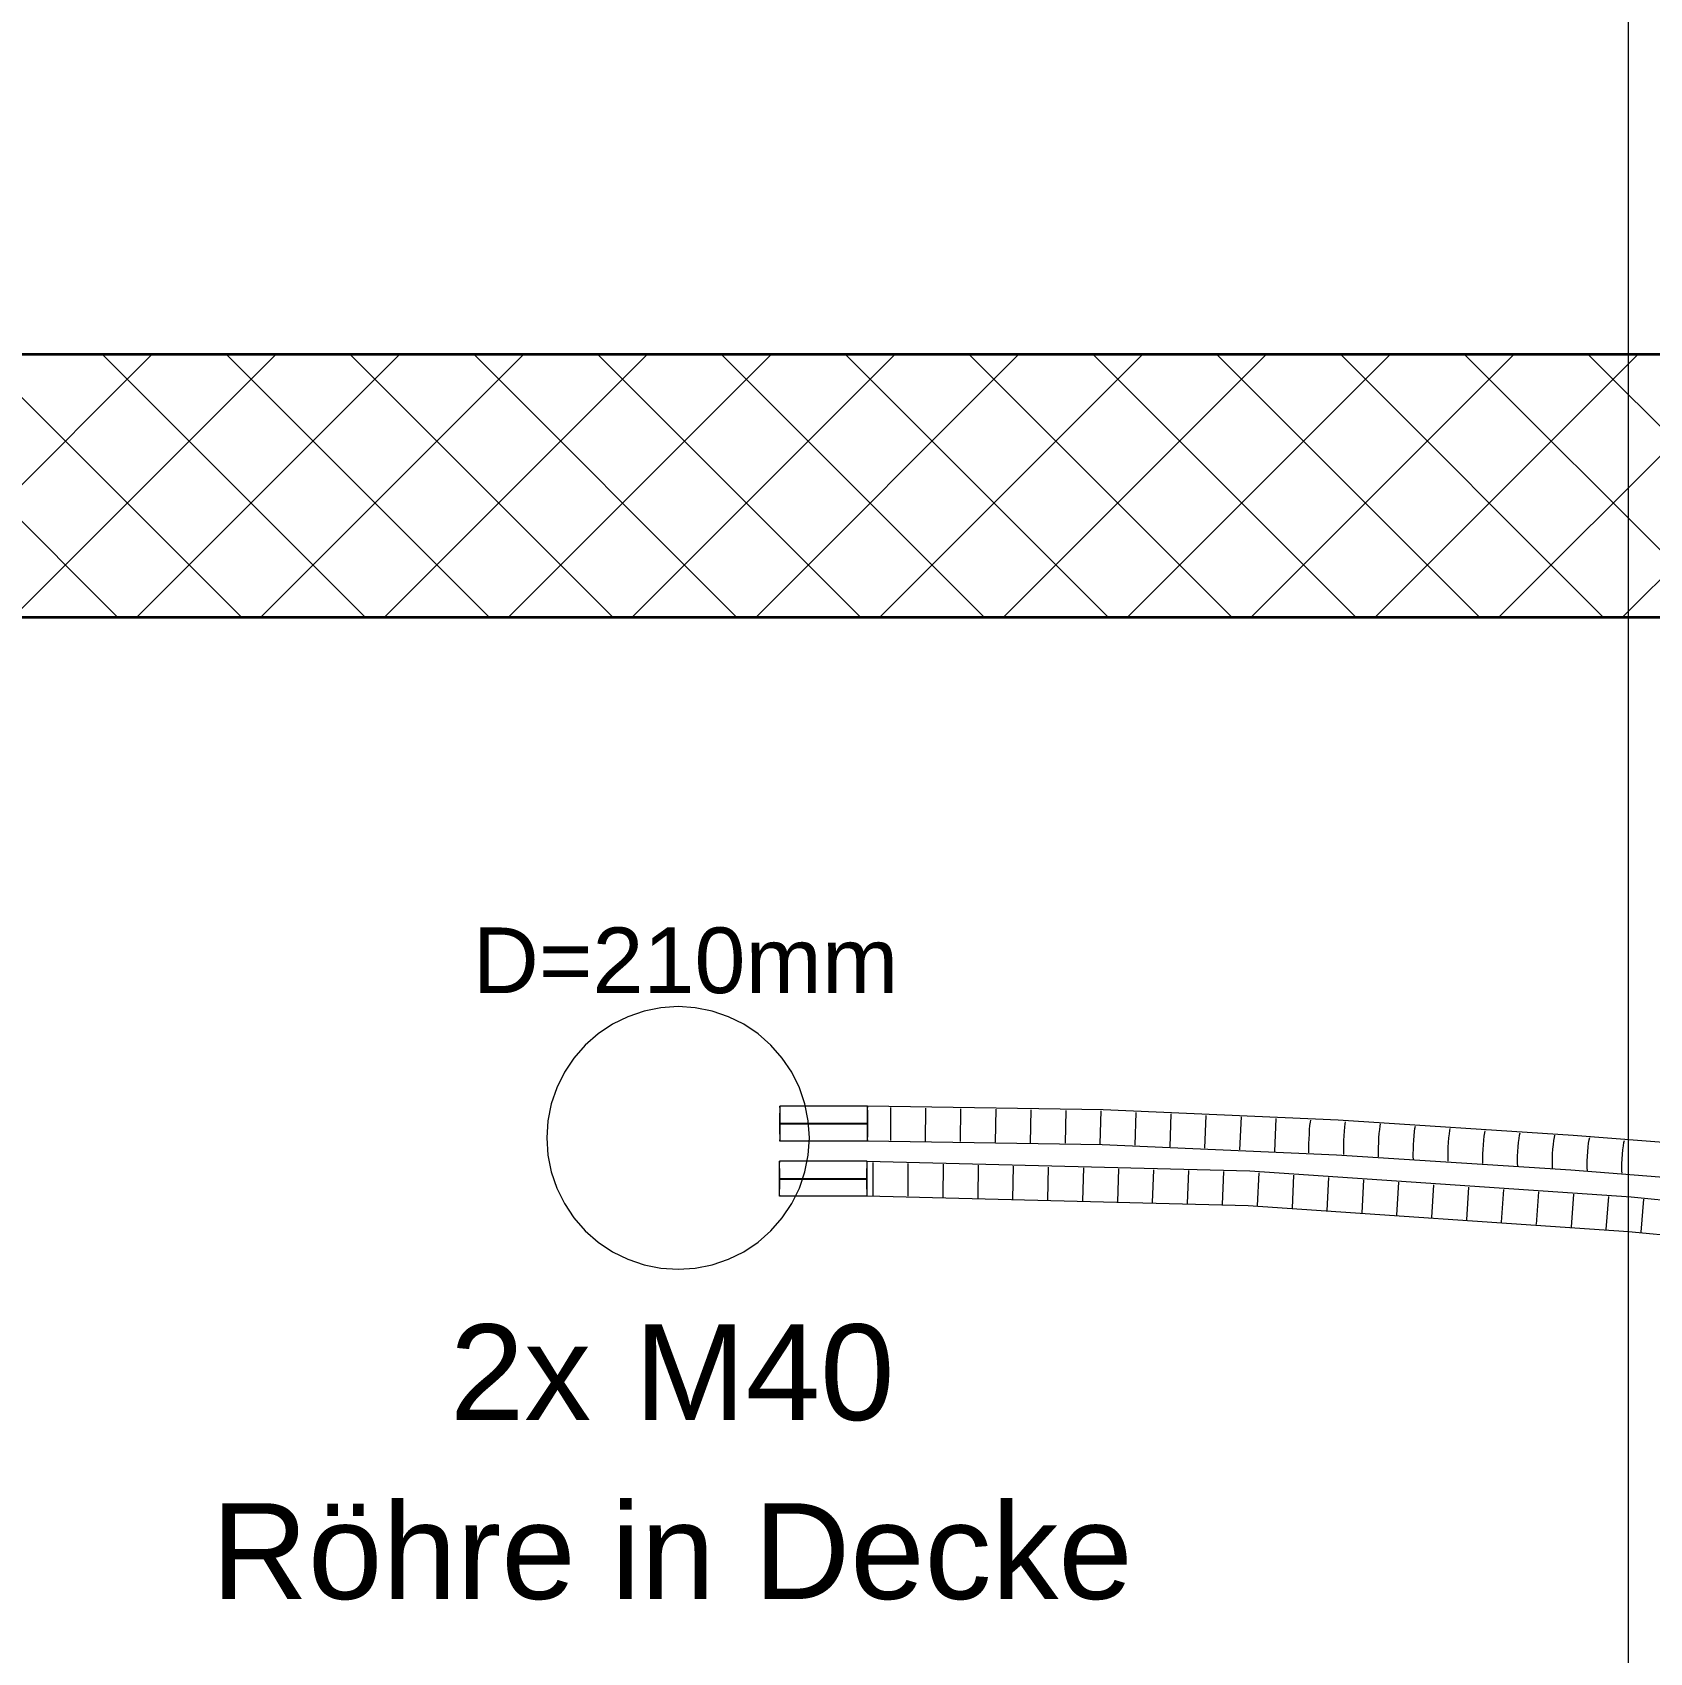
# Model space of a CAD drawing. Extents: x -882 to 613, y -179 to 707.
# Drawn here: x 174.82 to 211.77, y 298.03 to 335.05 of the extents above; entities that cross this region are included whole.
import ezdxf
from ezdxf.lldxf.tags import DXFTag

# ---------------------------------------------------------------- set-up
doc = ezdxf.new("R2010")
doc.units = 0
doc.layers.get('0').update_dxf_attribs({"lineweight": 13})
for name, color, linetype, lineweight in [('A-WALL-____-MCUT', 7, 'Continuous', 35), ('A-WALL-____-PATT', 7, 'Continuous', 35), ('S-GRID-____-OTLN', 7, 'Continuous', 5)]:
    doc.layers.add(name, color=color, linetype=linetype, lineweight=lineweight)
doc.layers.add('EL01_WAN_Röhre', color=7, linetype='Continuous', lineweight=13, true_color=0xff6666)
doc.layers.add('EL01_WAN_Röhre Typ', color=1, linetype='Continuous', lineweight=13, true_color=0xff0000)
doc.styles.get("Standard").update_dxf_attribs({"font": 'arial.ttf'})
tags = doc.linetypes.add('_Rasterlinie_', pattern=[0.375, 0.2, -0.05, 0.075, -0.05]).pattern_tags.tags
tags[10:11] = [DXFTag(74, 4), DXFTag(75, 0), DXFTag(340, '0'), DXFTag(46, 1.0), DXFTag(50, 0.0), DXFTag(44, 0.0), DXFTag(45, 0.0)]
tags[8:9] = [DXFTag(74, 4), DXFTag(75, 0), DXFTag(340, '0'), DXFTag(46, 1.0), DXFTag(50, 0.0), DXFTag(44, 0.0), DXFTag(45, 0.0)]
tags[6:7] = [DXFTag(74, 4), DXFTag(75, 0), DXFTag(340, '0'), DXFTag(46, 1.0), DXFTag(50, 0.0), DXFTag(44, 0.0), DXFTag(45, 0.0)]
tags[4:5] = [DXFTag(74, 4), DXFTag(75, 0), DXFTag(340, '0'), DXFTag(46, 1.0), DXFTag(50, 0.0), DXFTag(44, 0.0), DXFTag(45, 0.0)]
tags = doc.linetypes.add('fein_strichliert', pattern=[4, 1, -2, 1]).pattern_tags.tags
tags[8:9] = [DXFTag(74, 4), DXFTag(75, 0), DXFTag(340, '0'), DXFTag(46, 0.0), DXFTag(50, 0.0), DXFTag(44, 0.0), DXFTag(45, 0.0)]
tags[6:7] = [DXFTag(74, 4), DXFTag(75, 0), DXFTag(340, '0'), DXFTag(46, 0.0), DXFTag(50, 0.0), DXFTag(44, 0.0), DXFTag(45, 0.0)]
tags[4:5] = [DXFTag(74, 4), DXFTag(75, 0), DXFTag(340, '0'), DXFTag(46, 0.0), DXFTag(50, 0.0), DXFTag(44, 0.0), DXFTag(45, 0.0)]
tags = doc.linetypes.add('STRICHPUNKT2', pattern=[12.7, 6.35, -3.175, 0, -3.175]).pattern_tags.tags
tags[10:11] = [DXFTag(74, 4), DXFTag(75, 0), DXFTag(340, '0'), DXFTag(46, 0.0), DXFTag(50, 0.0), DXFTag(44, 0.0), DXFTag(45, 0.0)]
tags[8:9] = [DXFTag(74, 4), DXFTag(75, 0), DXFTag(340, '0'), DXFTag(46, 0.0), DXFTag(50, 0.0), DXFTag(44, 0.0), DXFTag(45, 0.0)]
tags[6:7] = [DXFTag(74, 4), DXFTag(75, 0), DXFTag(340, '0'), DXFTag(46, 0.0), DXFTag(50, 0.0), DXFTag(44, 0.0), DXFTag(45, 0.0)]
tags[4:5] = [DXFTag(74, 4), DXFTag(75, 0), DXFTag(340, '0'), DXFTag(46, 0.0), DXFTag(50, 0.0), DXFTag(44, 0.0), DXFTag(45, 0.0)]

# ---------------------------------------------------------------- blocks, each defined once
blk = doc.blocks.new('Referenz-A0UJ2IESXE', base_point=(-902.382, -164.149))
at = {"layer": 'A-WALL-____-MCUT', "color": 0, "linetype": 'Continuous', "ltscale": 0.35}
for p, q in [((243.788, 327.692), (160.188, 327.692)), ((160.188, 321.692), (391.796, 321.692))]:
    blk.add_line(p, q, dxfattribs=at)
at = {"layer": 'A-WALL-____-PATT', "color": 0, "linetype": 'Continuous', "lineweight": 9, "ltscale": 0.13}
for p, q in [((176.771, 321.692), (170.771, 327.692)), ((171.556, 321.692), (177.556, 327.692)), ((179.6, 321.692), (173.6, 327.692)), ((174.384, 321.692), (180.384, 327.692)), ((182.428, 321.692), (176.428, 327.692)), ((177.213, 321.692), (183.213, 327.692)), ((185.256, 321.692), (179.256, 327.692)), ((180.041, 321.692), (186.041, 327.692)), ((188.085, 321.692), (182.085, 327.692)), ((182.87, 321.692), (188.87, 327.692)), ((190.913, 321.692), (184.913, 327.692)), ((185.698, 321.692), (191.698, 327.692)), ((193.742, 321.692), (187.742, 327.692)), ((188.527, 321.692), (194.527, 327.692)), ((196.57, 321.692), (190.57, 327.692)), ((191.355, 321.692), (197.355, 327.692)), ((199.398, 321.692), (193.398, 327.692)), ((194.183, 321.692), (200.183, 327.692)), ((202.227, 321.692), (196.227, 327.692)), ((197.012, 321.692), (203.012, 327.692)), ((205.055, 321.692), (199.055, 327.692)), ((199.84, 321.692), (205.84, 327.692)), ((207.884, 321.692), (201.884, 327.692)), ((202.669, 321.692), (208.669, 327.692)), ((210.712, 321.692), (204.712, 327.692)), ((205.497, 321.692), (211.497, 327.692)), ((213.541, 321.692), (207.541, 327.692)), ((208.326, 321.692), (214.326, 327.692)), ((216.369, 321.692), (210.369, 327.692)), ((211.154, 321.692), (217.154, 327.692))]:
    blk.add_line(p, q, dxfattribs=at)
at = {"layer": 'S-GRID-____-OTLN', "color": 0, "linetype": '_Rasterlinie_', "ltscale": 0.13}
blk.add_line((211.288, -116.808), (211.288, 660.292), dxfattribs=at)
blk = doc.blocks.new('Flexrohr-A0UJ2IHOXE', base_point=(193.893, 303.879))
at = {"color": 0, "linetype": 'ByBlock', "lineweight": -2, "ltscale": 0.13}
for p, q in [((193.894, 310.223), (193.893, 310.119)), ((193.896, 310.402), (193.894, 310.319)), ((193.894, 310.319), (193.894, 310.223)), ((193.897, 310.466), (193.896, 310.402)), ((193.899, 310.506), (193.897, 310.466)), ((193.901, 310.519), (193.899, 310.506)), ((193.903, 310.506), (193.901, 310.519)), ((199.287, 310.431), (193.901, 310.517)), ((193.904, 310.466), (193.903, 310.506)), ((193.906, 310.402), (193.904, 310.466)), ((193.907, 310.319), (193.906, 310.402)), ((193.908, 310.223), (193.907, 310.319)), ((193.908, 310.119), (193.908, 310.223)), ((194.426, 310.487), (194.424, 309.735)), ((195.227, 310.474), (195.222, 309.722)), ((196.029, 310.461), (196.02, 309.709)), ((196.831, 310.448), (196.818, 309.696)), ((197.632, 310.435), (197.617, 309.683)), ((198.434, 310.422), (198.415, 309.671)), ((199.235, 310.409), (199.213, 309.658)), ((204.658, 310.196), (199.287, 310.431)), ((200.035, 310.376), (200.01, 309.624)), ((200.835, 310.341), (200.807, 309.589)), ((201.635, 310.306), (201.604, 309.555)), ((202.435, 310.271), (202.402, 309.52)), ((203.234, 310.236), (203.199, 309.485)), ((193.893, 310.119), (193.894, 310.016)), ((193.894, 310.016), (193.894, 309.919)), ((193.894, 309.919), (193.896, 309.836)), ((193.906, 309.836), (193.907, 309.919)), ((193.907, 309.919), (193.908, 310.016)), ((193.908, 310.016), (193.908, 310.119)), ((203.991, 309.773), (203.996, 309.881)), ((203.996, 309.881), (204.003, 309.985)), ((204.003, 309.985), (204.011, 310.077)), ((204.011, 310.077), (204.019, 310.151)), ((204.019, 310.151), (204.027, 310.201)), ((210.02, 309.851), (204.658, 310.196)), ((204.792, 309.843), (204.8, 309.947)), ((204.8, 309.947), (204.808, 310.039)), ((204.808, 310.039), (204.817, 310.113)), ((204.817, 310.113), (204.825, 310.163)), ((205.587, 309.791), (205.595, 309.895)), ((205.595, 309.895), (205.604, 309.988)), ((205.604, 309.988), (205.613, 310.062)), ((205.613, 310.062), (205.622, 310.112)), ((206.382, 309.74), (206.39, 309.844)), ((206.39, 309.844), (206.4, 309.937)), ((206.4, 309.937), (206.409, 310.011)), ((206.409, 310.011), (206.419, 310.061)), ((207.186, 309.793), (207.195, 309.886)), ((207.195, 309.886), (207.206, 309.959)), ((207.206, 309.959), (207.215, 310.009)), ((207.991, 309.834), (208.002, 309.908)), ((208.002, 309.908), (208.012, 309.958)), ((208.787, 309.783), (208.798, 309.857)), ((208.798, 309.857), (208.809, 309.907)), ((209.594, 309.806), (209.605, 309.856)), ((215.376, 309.433), (210.02, 309.851)), ((193.896, 309.836), (193.897, 309.773)), ((193.897, 309.773), (193.899, 309.733)), ((193.899, 309.733), (193.901, 309.719)), ((199.265, 309.635), (193.9, 309.721)), ((193.901, 309.719), (193.903, 309.733)), ((193.903, 309.733), (193.904, 309.773)), ((193.904, 309.773), (193.906, 309.836)), ((204.62, 309.401), (199.265, 309.635)), ((203.985, 309.576), (203.987, 309.668)), ((203.986, 309.501), (203.985, 309.576)), ((203.988, 309.45), (203.986, 309.501)), ((203.987, 309.668), (203.991, 309.773)), ((204.781, 309.537), (204.783, 309.63)), ((204.781, 309.463), (204.781, 309.537)), ((204.783, 309.63), (204.787, 309.734)), ((204.787, 309.734), (204.792, 309.843)), ((205.575, 309.486), (205.577, 309.579)), ((205.576, 309.412), (205.575, 309.486)), ((205.577, 309.579), (205.581, 309.683)), ((205.581, 309.683), (205.587, 309.791)), ((206.37, 309.435), (206.372, 309.528)), ((206.372, 309.528), (206.376, 309.632)), ((206.376, 309.632), (206.382, 309.74)), ((207.164, 309.384), (207.166, 309.477)), ((207.166, 309.477), (207.17, 309.581)), ((207.17, 309.581), (207.177, 309.689)), ((207.177, 309.689), (207.186, 309.793)), ((207.961, 309.426), (207.965, 309.53)), ((207.965, 309.53), (207.972, 309.638)), ((207.972, 309.638), (207.981, 309.742)), ((207.981, 309.742), (207.991, 309.834)), ((208.755, 309.375), (208.76, 309.479)), ((208.76, 309.479), (208.767, 309.587)), ((208.767, 309.587), (208.776, 309.691)), ((208.776, 309.691), (208.787, 309.783)), ((209.554, 309.428), (209.562, 309.536)), ((209.562, 309.536), (209.572, 309.64)), ((209.572, 309.64), (209.583, 309.732)), ((209.583, 309.732), (209.594, 309.806)), ((210.348, 309.371), (210.356, 309.48)), ((210.356, 309.48), (210.366, 309.583)), ((210.366, 309.583), (210.377, 309.676)), ((210.377, 309.676), (210.389, 309.749)), ((210.389, 309.749), (210.401, 309.799)), ((211.149, 309.418), (211.16, 309.522)), ((211.16, 309.522), (211.171, 309.614)), ((211.171, 309.614), (211.183, 309.687)), ((211.183, 309.687), (211.195, 309.737)), ((209.97, 309.056), (204.62, 309.401)), ((204.784, 309.412), (204.781, 309.463)), ((205.579, 309.361), (205.576, 309.412)), ((206.371, 309.361), (206.37, 309.435)), ((206.374, 309.31), (206.371, 309.361)), ((207.165, 309.309), (207.164, 309.384)), ((207.169, 309.259), (207.165, 309.309)), ((207.959, 309.333), (207.961, 309.426)), ((207.96, 309.258), (207.959, 309.333)), ((207.963, 309.208), (207.96, 309.258)), ((208.753, 309.282), (208.755, 309.375)), ((208.754, 309.207), (208.753, 309.282)), ((208.758, 309.156), (208.754, 309.207)), ((209.548, 309.231), (209.549, 309.324)), ((209.549, 309.156), (209.548, 309.231)), ((209.549, 309.324), (209.554, 309.428)), ((209.553, 309.105), (209.549, 309.156)), ((210.341, 309.174), (210.343, 309.267)), ((210.343, 309.1), (210.341, 309.174)), ((210.343, 309.267), (210.348, 309.371)), ((211.134, 309.113), (211.136, 309.205)), ((211.136, 309.038), (211.134, 309.113)), ((211.136, 309.205), (211.142, 309.31)), ((211.142, 309.31), (211.149, 309.418)), ((215.319, 308.639), (209.97, 309.056)), ((210.347, 309.049), (210.343, 309.1)), ((211.14, 308.987), (211.136, 309.038))]:
    blk.add_line(p, q, dxfattribs=at)
blk = doc.blocks.new('Wickelfalzrohr-A0UJ2IHUXE', base_point=(191.882, 308.459))
at = {"color": 0, "linetype": 'ByBlock', "lineweight": -2, "ltscale": 0.13}
for p, q in [((191.884, 309.142), (191.883, 309.059)), ((191.886, 309.206), (191.884, 309.142)), ((191.888, 309.246), (191.886, 309.206)), ((191.89, 309.259), (191.888, 309.246)), ((191.891, 309.246), (191.89, 309.259)), ((193.889, 309.259), (191.89, 309.259)), ((191.893, 309.206), (191.891, 309.246)), ((191.895, 309.142), (191.893, 309.206)), ((191.896, 309.059), (191.895, 309.142)), ((193.884, 309.142), (193.883, 309.059)), ((193.886, 309.206), (193.884, 309.142)), ((193.887, 309.246), (193.886, 309.206)), ((193.889, 309.259), (193.887, 309.246)), ((193.891, 309.246), (193.889, 309.259)), ((193.893, 309.206), (193.891, 309.246)), ((193.894, 309.142), (193.893, 309.206)), ((193.895, 309.059), (193.894, 309.142)), ((191.883, 309.059), (191.882, 308.963)), ((191.882, 308.963), (191.882, 308.859)), ((191.882, 308.859), (191.882, 308.756)), ((191.882, 308.756), (191.883, 308.659)), ((191.897, 308.963), (191.896, 309.059)), ((191.896, 308.659), (191.897, 308.756)), ((191.897, 308.859), (191.897, 308.963)), ((191.897, 308.756), (191.897, 308.859)), ((193.883, 309.059), (193.882, 308.963)), ((193.882, 308.963), (193.882, 308.859)), ((193.882, 308.859), (193.882, 308.756)), ((193.882, 308.756), (193.883, 308.659)), ((193.896, 308.963), (193.895, 309.059)), ((193.895, 308.659), (193.896, 308.756)), ((193.896, 308.859), (193.896, 308.963)), ((193.896, 308.756), (193.896, 308.859)), ((191.883, 308.659), (191.884, 308.576)), ((191.884, 308.576), (191.886, 308.513)), ((191.886, 308.513), (191.888, 308.473)), ((191.888, 308.473), (191.89, 308.459)), ((191.89, 308.459), (191.891, 308.473)), ((193.889, 308.459), (191.89, 308.459)), ((191.891, 308.473), (191.893, 308.513)), ((191.893, 308.513), (191.895, 308.576)), ((191.895, 308.576), (191.896, 308.659)), ((193.883, 308.659), (193.884, 308.576)), ((193.884, 308.576), (193.886, 308.513)), ((193.886, 308.513), (193.887, 308.473)), ((193.887, 308.473), (193.889, 308.459)), ((193.889, 308.459), (193.891, 308.473)), ((193.891, 308.473), (193.893, 308.513)), ((193.893, 308.513), (193.894, 308.576)), ((193.894, 308.576), (193.895, 308.659))]:
    blk.add_line(p, q, dxfattribs=at)
at = {"color": 0, "linetype": 'STRICHPUNKT2', "lineweight": 25, "ltscale": 0.25}
blk.add_line((191.89, 308.859), (193.889, 308.859), dxfattribs=at)
blk = doc.blocks.new('MText-A0UJ2IHYXE', base_point=(178.914, 299.259))
at = {"color": 0, "linetype": 'ByBlock', "lineweight": -2, "ltscale": 0.13, "char_height": 2.1875, "attachment_point": 1}
for s, insert in [('{\\fArial;2x}', (184.361, 305.534)), ('{\\fArial;M40}', (188.575, 305.534)), ('{\\fArial;Röhre}', (178.914, 301.446)), ('{\\fArial;in}', (188.041, 301.446)), ('{\\fArial;Decke}', (191.301, 301.446))]:
    blk.add_mtext(s, dxfattribs=dict(at, insert=insert))
blk = doc.blocks.new('Flexrohr-A0UJ2IJCXE', base_point=(193.882, 301.091))
at = {"color": 0, "linetype": 'ByBlock', "lineweight": -2, "ltscale": 0.13}
for p, q in [((193.884, 309.142), (193.883, 309.059)), ((193.886, 309.206), (193.884, 309.142)), ((193.887, 309.246), (193.886, 309.206)), ((193.889, 309.259), (193.887, 309.246)), ((193.891, 309.246), (193.889, 309.259)), ((202.634, 309.03), (193.89, 309.255)), ((193.893, 309.206), (193.891, 309.246)), ((193.894, 309.142), (193.893, 309.206)), ((193.895, 309.059), (193.894, 309.142)), ((194.025, 309.232), (194.024, 308.48)), ((194.826, 309.211), (194.823, 308.459)), ((195.628, 309.19), (195.621, 308.438)), ((196.429, 309.17), (196.419, 308.418)), ((197.23, 309.149), (197.217, 308.397)), ((198.032, 309.128), (198.015, 308.377)), ((198.833, 309.108), (198.813, 308.356)), ((193.883, 309.059), (193.882, 308.963)), ((193.882, 308.963), (193.882, 308.859)), ((193.882, 308.859), (193.882, 308.756)), ((193.882, 308.756), (193.883, 308.659)), ((193.896, 308.963), (193.895, 309.059)), ((193.895, 308.659), (193.896, 308.756)), ((193.896, 308.859), (193.896, 308.963)), ((193.896, 308.756), (193.896, 308.859)), ((199.634, 309.087), (199.611, 308.336)), ((200.436, 309.067), (200.409, 308.315)), ((201.237, 309.046), (201.207, 308.294)), ((202.038, 309.025), (202.006, 308.274)), ((211.352, 308.437), (202.634, 309.03)), ((202.839, 308.996), (202.803, 308.245)), ((203.638, 308.941), (203.6, 308.19)), ((204.437, 308.887), (204.397, 308.136)), ((205.237, 308.833), (205.193, 308.082)), ((206.036, 308.778), (205.99, 308.028)), ((193.883, 308.659), (193.884, 308.576)), ((193.884, 308.576), (193.886, 308.513)), ((193.886, 308.513), (193.887, 308.473)), ((193.887, 308.473), (193.889, 308.459)), ((202.598, 308.239), (193.888, 308.463)), ((193.889, 308.459), (193.891, 308.473)), ((193.891, 308.473), (193.893, 308.513)), ((193.893, 308.513), (193.894, 308.576)), ((193.894, 308.576), (193.895, 308.659)), ((206.835, 308.724), (206.787, 307.974)), ((207.634, 308.67), (207.584, 307.919)), ((208.433, 308.615), (208.38, 307.865)), ((209.232, 308.561), (209.177, 307.811)), ((210.031, 308.507), (209.974, 307.757)), ((210.83, 308.452), (210.77, 307.703)), ((220.051, 307.601), (211.352, 308.437)), ((211.628, 308.39), (211.566, 307.641)), ((211.291, 307.647), (202.598, 308.239)), ((219.976, 306.813), (211.291, 307.647))]:
    blk.add_line(p, q, dxfattribs=at)
blk = doc.blocks.new('Abzweigdose rund UP-A0UJ2IJEXE', base_point=(186.576, 306.792))
at = {"color": 0, "linetype": 'ByBlock', "lineweight": -2, "ltscale": 0.13}
for p, q in [((188.428, 312.563), (188.076, 312.39)), ((188.799, 312.689), (188.428, 312.563)), ((189.184, 312.766), (188.799, 312.689)), ((189.576, 312.792), (189.184, 312.766)), ((189.967, 312.766), (189.576, 312.792)), ((190.352, 312.689), (189.967, 312.766)), ((190.724, 312.563), (190.352, 312.689)), ((191.076, 312.39), (190.724, 312.563)), ((187.75, 312.172), (187.454, 311.913)), ((188.076, 312.39), (187.75, 312.172)), ((191.402, 312.172), (191.076, 312.39)), ((191.697, 311.913), (191.402, 312.172)), ((187.454, 311.913), (187.196, 311.618)), ((191.956, 311.618), (191.697, 311.913)), ((187.196, 311.618), (186.978, 311.292)), ((192.174, 311.292), (191.956, 311.618)), ((186.978, 311.292), (186.804, 310.94)), ((192.347, 310.94), (192.174, 311.292)), ((186.804, 310.94), (186.678, 310.568)), ((192.474, 310.568), (192.347, 310.94)), ((186.678, 310.568), (186.601, 310.183)), ((192.55, 310.183), (192.474, 310.568)), ((186.601, 310.183), (186.576, 309.792)), ((192.576, 309.792), (192.55, 310.183)), ((186.576, 309.792), (186.601, 309.4)), ((192.55, 309.4), (192.576, 309.792)), ((186.601, 309.4), (186.678, 309.015)), ((192.474, 309.015), (192.55, 309.4)), ((186.678, 309.015), (186.804, 308.643)), ((192.347, 308.643), (192.474, 309.015)), ((186.804, 308.643), (186.978, 308.292)), ((192.174, 308.292), (192.347, 308.643)), ((186.978, 308.292), (187.196, 307.965)), ((191.956, 307.965), (192.174, 308.292)), ((187.196, 307.965), (187.454, 307.67)), ((187.454, 307.67), (187.75, 307.411)), ((191.402, 307.411), (191.697, 307.67)), ((191.697, 307.67), (191.956, 307.965)), ((187.75, 307.411), (188.076, 307.193)), ((191.076, 307.193), (191.402, 307.411)), ((188.076, 307.193), (188.428, 307.02)), ((188.428, 307.02), (188.799, 306.894)), ((188.799, 306.894), (189.184, 306.817)), ((189.967, 306.817), (190.352, 306.894)), ((190.352, 306.894), (190.724, 307.02)), ((190.724, 307.02), (191.076, 307.193)), ((189.184, 306.817), (189.576, 306.792)), ((189.576, 306.792), (189.967, 306.817))]:
    blk.add_line(p, q, dxfattribs=at)
blk = doc.blocks.new('Bemerkung-A0UJ2IJGXE', base_point=(184.882, 313.1))
at = {"color": 0, "lineweight": -2, "insert": (184.882, 314.601), "char_height": 1.5, "attachment_point": 1}
blk.add_mtext('{\\fArial;D=210mm}', dxfattribs=at)
blk = doc.blocks.new('Wickelfalzrohr-A0UJ2INKXE', base_point=(191.894, 309.719))
at = {"color": 0, "linetype": 'ByBlock', "lineweight": -2, "ltscale": 0.13}
for p, q in [((191.895, 310.319), (191.894, 310.223)), ((191.894, 310.223), (191.894, 310.119)), ((191.896, 310.402), (191.895, 310.319)), ((191.897, 310.466), (191.896, 310.402)), ((191.899, 310.506), (191.897, 310.466)), ((191.901, 310.519), (191.899, 310.506)), ((191.903, 310.506), (191.901, 310.519)), ((193.901, 310.519), (191.901, 310.519)), ((191.905, 310.466), (191.903, 310.506)), ((191.906, 310.402), (191.905, 310.466)), ((191.907, 310.319), (191.906, 310.402)), ((191.908, 310.223), (191.907, 310.319)), ((191.908, 310.119), (191.908, 310.223)), ((193.894, 310.223), (193.893, 310.119)), ((193.896, 310.402), (193.894, 310.319)), ((193.894, 310.319), (193.894, 310.223)), ((193.897, 310.466), (193.896, 310.402)), ((193.899, 310.506), (193.897, 310.466)), ((193.901, 310.519), (193.899, 310.506)), ((193.903, 310.506), (193.901, 310.519)), ((193.904, 310.466), (193.903, 310.506)), ((193.906, 310.402), (193.904, 310.466)), ((193.907, 310.319), (193.906, 310.402)), ((193.908, 310.223), (193.907, 310.319)), ((193.908, 310.119), (193.908, 310.223)), ((191.894, 310.119), (191.894, 310.016)), ((191.894, 310.016), (191.895, 309.919)), ((191.895, 309.919), (191.896, 309.836)), ((191.906, 309.836), (191.907, 309.919)), ((191.907, 309.919), (191.908, 310.016)), ((191.908, 310.016), (191.908, 310.119)), ((193.893, 310.119), (193.894, 310.016)), ((193.894, 310.016), (193.894, 309.919)), ((193.894, 309.919), (193.896, 309.836)), ((193.906, 309.836), (193.907, 309.919)), ((193.907, 309.919), (193.908, 310.016)), ((193.908, 310.016), (193.908, 310.119)), ((191.896, 309.836), (191.897, 309.773)), ((191.897, 309.773), (191.899, 309.733)), ((191.899, 309.733), (191.901, 309.719)), ((191.901, 309.719), (191.903, 309.733)), ((193.901, 309.719), (191.901, 309.719)), ((191.903, 309.733), (191.905, 309.773)), ((191.905, 309.773), (191.906, 309.836)), ((193.896, 309.836), (193.897, 309.773)), ((193.897, 309.773), (193.899, 309.733)), ((193.899, 309.733), (193.901, 309.719)), ((193.901, 309.719), (193.903, 309.733)), ((193.903, 309.733), (193.904, 309.773)), ((193.904, 309.773), (193.906, 309.836))]:
    blk.add_line(p, q, dxfattribs=at)
at = {"color": 0, "linetype": 'STRICHPUNKT2', "lineweight": 25, "ltscale": 0.25}
blk.add_line((191.901, 310.119), (193.901, 310.119), dxfattribs=at)

msp = doc.modelspace()

# ---------------------------------------------------------------- block references
at = {"color": 9, "lineweight": 25, "ltscale": 0.25, "true_color": 0xc0c0c0}
msp.add_blockref('Referenz-A0UJ2IESXE', (-902.382, -164.149), dxfattribs=at)
at = {"layer": 'EL01_WAN_Röhre', "color": 24, "linetype": 'fein_strichliert', "ltscale": 0.13, "true_color": 0x993300}
msp.add_blockref('Bemerkung-A0UJ2IJGXE', (184.882, 313.1), dxfattribs=at)
at = {"layer": 'EL01_WAN_Röhre', "color": 24, "ltscale": 0.13, "true_color": 0x993300}
for name, p in [('Abzweigdose rund UP-A0UJ2IJEXE', (186.576, 306.792)), ('Wickelfalzrohr-A0UJ2INKXE', (191.894, 309.719)), ('Flexrohr-A0UJ2IHOXE', (193.893, 303.879)), ('Wickelfalzrohr-A0UJ2IHUXE', (191.882, 308.459)), ('Flexrohr-A0UJ2IJCXE', (193.882, 301.091))]:
    msp.add_blockref(name, p, dxfattribs=at)
at = {"layer": 'EL01_WAN_Röhre Typ', "color": 24, "linetype": 'fein_strichliert', "ltscale": 0.13, "true_color": 0x993300}
msp.add_blockref('MText-A0UJ2IHYXE', (178.914, 299.259), dxfattribs=at)

doc.saveas('drawing.dxf')
